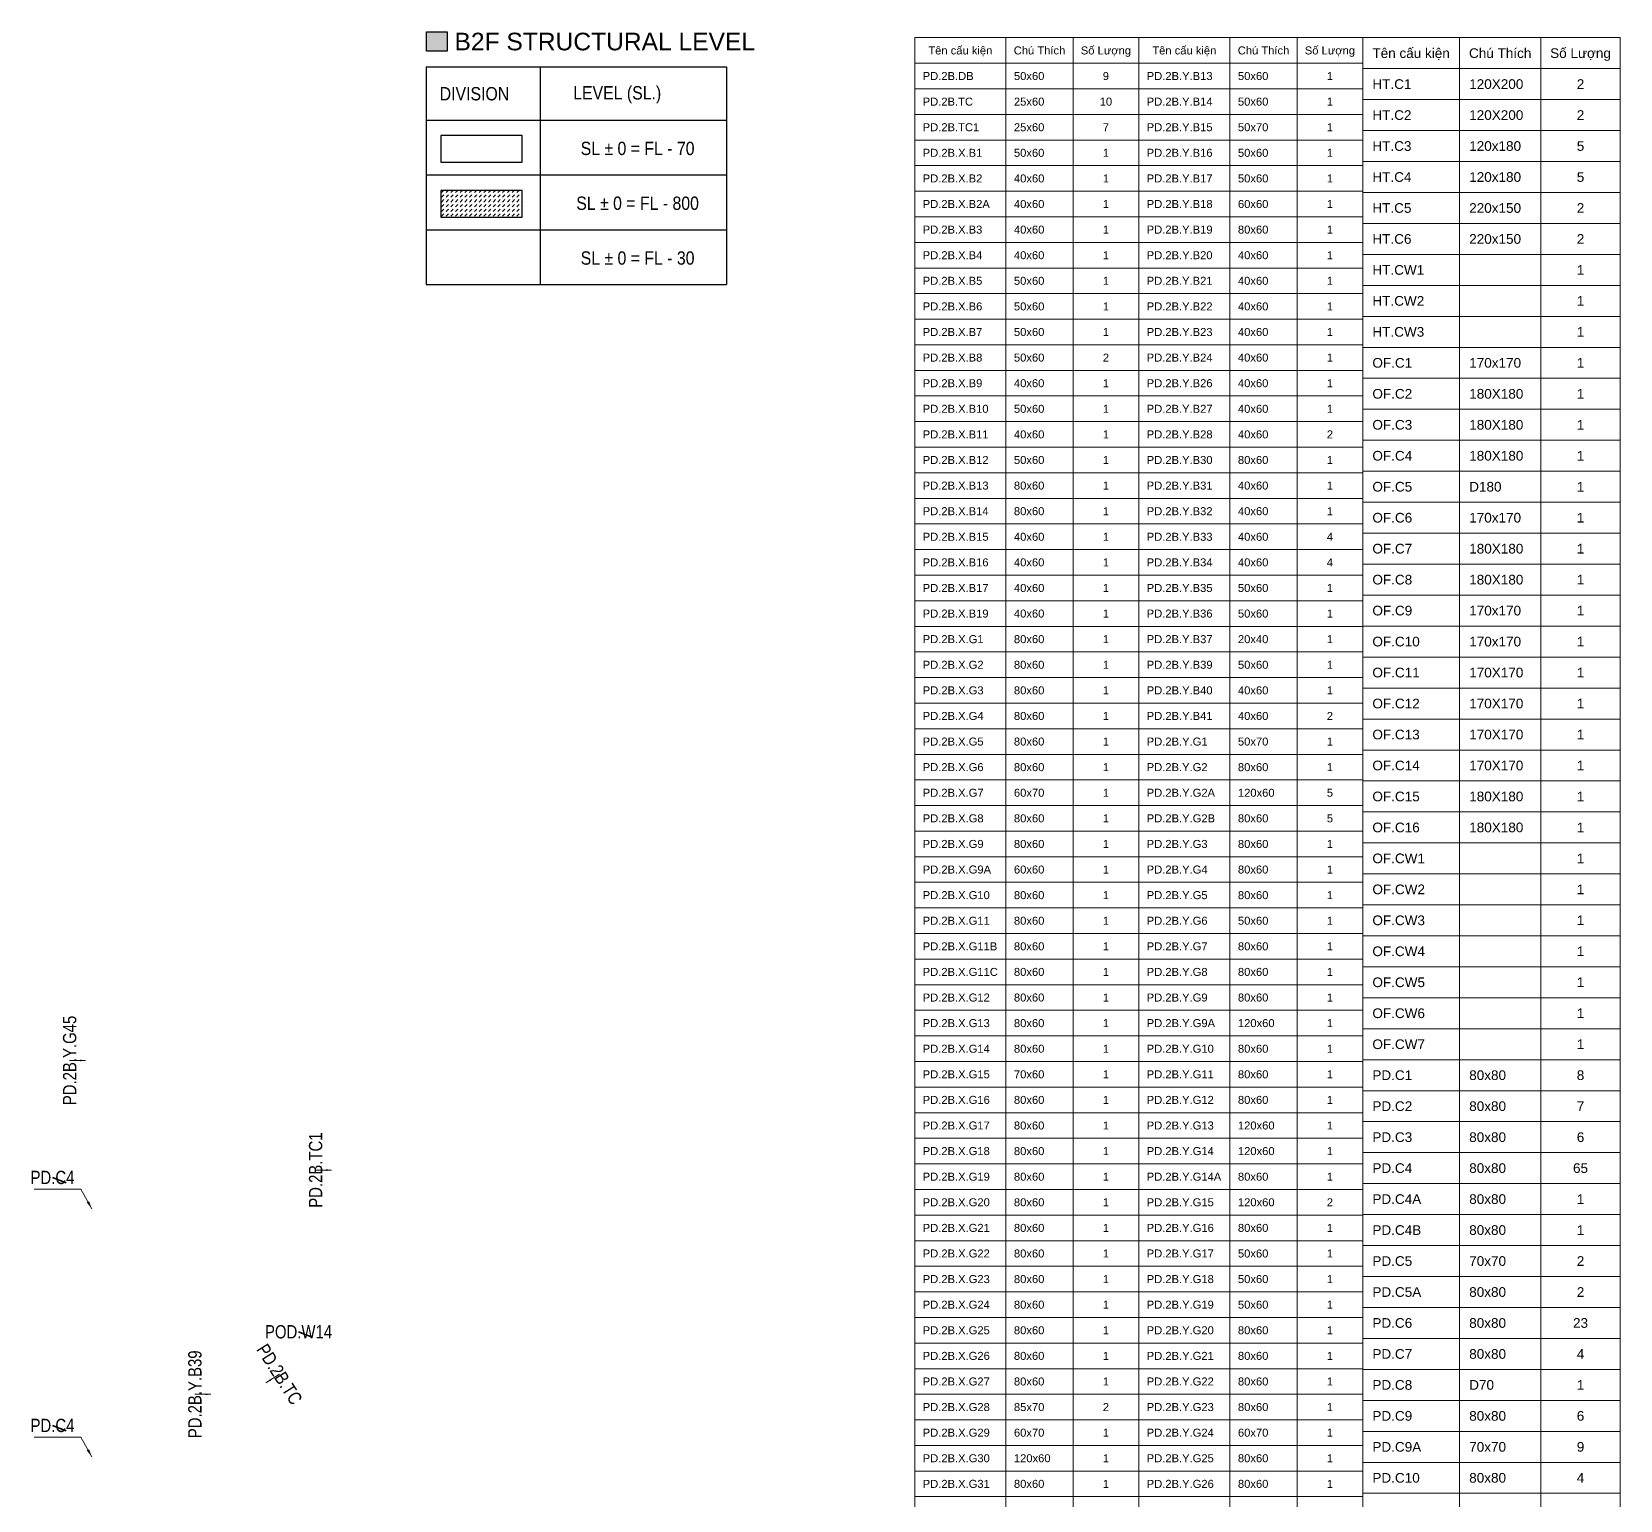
# Model space of a CAD drawing. Header units: millimetres. Extents: x -20379 to 308182, y -9451 to 220347.
# Drawn here: x 205527 to 265093, y 45472 to 100546 of the extents above; entities that cross this region are included whole.
import ezdxf
from ezdxf.enums import TextEntityAlignment as Align

# ---------------------------------------------------------------- set-up
doc = ezdxf.new("R2010")
doc.units = ezdxf.units.MM
doc.header["$MEASUREMENT"] = 0
doc.linetypes.add('CENTER2', pattern=[1.125, 0.75, -0.125, 0.125, -0.125])
doc.layers.get('Defpoints').update_dxf_attribs({"color": 145, "lineweight": 9})
for name, color, linetype, lineweight in [('$0$C1', 20, 'Continuous', 35), ('$0$NDC_S_THIN LINE', 7, 'Continuous', 20), ('$1$NDC_S_ANNO', 7, 'Continuous', 20), ('$1$NDC_S_DIM', 1, 'Continuous', 15), ('NDC_FRAME', 7, 'Continuous', 20), ('NDC_S_ANNO', 7, 'Continuous', 20), ('NDC_S_AXIS', 5, 'CENTER2', 9), ('NDC_S_DIM', 1, 'Continuous', 15), ('NDC_S_HATCH MATERIAL', 8, 'Continuous', 9), ('NDC_S_NAME BEAM', 7, 'Continuous', 20), ('NDC_S_VN TEXT', 7, 'Continuous', 20)]:
    doc.layers.add(name, color=color, linetype=linetype, lineweight=lineweight)
doc.layers.add('FOOTING BOTTOM LEVEL$0$@ SL+100 EL-1.3', color=11, linetype='Continuous')
doc.layers.add('FOOTING BOTTOM LEVEL$0$@ SL+300 EL-1.1', color=41, linetype='Continuous')
doc.styles.add('$1$NDC_DIM', font='', dxfattribs={"width": 0.75})
doc.styles.add('$2$ARIAL', font='arial.ttf', dxfattribs={"width": 0.8})
doc.styles.add('ARIAL', font='arial.ttf', dxfattribs={"width": 0.8})
doc.styles.add('FOOTING BOTTOM LEVEL$0$AREA MENSURATION$0$Style-Arial', font='arial.ttf')
doc.styles.add('NDC_ARIAL', font='arial.ttf', dxfattribs={"width": 0.85})
doc.styles.add('NDC_DIM', font='', dxfattribs={"width": 0.75})
doc.styles.get('$1$NDC_DIM').set_extended_font_data('Dotum')
doc.styles.get('NDC_DIM').set_extended_font_data('Dotum')
doc.dimstyles.new('$0$NDC_dim_150', dxfattribs={"dimscale": 150, "dimtxt": 2.2, "dimasz": 1.5, "dimexe": 1.5, "dimexo": 2.5, "dimgap": 1, "dimtad": 1, "dimdec": 0, "dimzin": 0, "dimdsep": 46, "dimtxsty": '$1$NDC_DIM', "dimblk": '$1$DIMMARK', "dimcen": 0.09, "dimdle": 1.2, "dimclrd": 1, "dimclre": 1, "dimclrt": 3, "dimadec": 0, "dimazin": 0, "dimtfac": 1, "dimtdec": 0, "dimtix": 1, "dimtofl": 0, "dimtmove": 0, "dimatfit": 3, "dimfxl": 0, "dimtolj": 1, "dimtzin": 0, "dimarcsym": 0})
doc.dimstyles.new('$1$NDC_dim_iso', dxfattribs={"dimtxt": 2.2, "dimasz": 1, "dimexe": 1.5, "dimexo": 2.5, "dimgap": 1, "dimtad": 1, "dimdec": 0, "dimzin": 0, "dimdsep": 46, "dimtxsty": '$1$NDC_DIM', "dimblk": '$1$DIMMARK', "dimcen": 0.09, "dimdle": 1.2, "dimclrd": 1, "dimclre": 1, "dimclrt": 3, "dimadec": 0, "dimazin": 0, "dimtfac": 1, "dimtdec": 0, "dimtix": 1, "dimtofl": 0, "dimtmove": 0, "dimatfit": 3, "dimfxl": 0, "dimtolj": 1, "dimtzin": 0, "dimarcsym": 0})
doc.dimstyles.new('NDC_dim_iso', dxfattribs={"dimtxt": 2.2, "dimasz": 1, "dimexe": 1.5, "dimexo": 2.5, "dimgap": 1, "dimtad": 1, "dimdec": 0, "dimzin": 0, "dimdsep": 46, "dimtxsty": 'NDC_DIM', "dimblk": 'DIMMARK', "dimcen": 0.09, "dimdle": 1.2, "dimclrd": 1, "dimclre": 1, "dimclrt": 3, "dimadec": 0, "dimazin": 0, "dimtfac": 1, "dimtdec": 0, "dimtix": 1, "dimtofl": 0, "dimtmove": 0, "dimatfit": 3, "dimfxl": 0, "dimtolj": 1, "dimtzin": 0, "dimarcsym": 0})

# ---------------------------------------------------------------- blocks, each defined once
blk = doc.blocks.new('$1$DIMMARK')
at = {"layer": '$1$NDC_S_DIM', "color": 1}
blk.add_line((-1.5, 0), (1, 0), dxfattribs=at)
at = {"layer": '$1$NDC_S_DIM', "color": 2, "const_width": 0.1}
blk.add_lwpolyline([(-0.42, -0.42), (0.42, 0.42)], dxfattribs=at)
blk = doc.blocks.new('DIMMARK')
at = {"layer": 'NDC_S_DIM', "color": 1}
blk.add_line((-1.5, 0), (1, 0), dxfattribs=at)
at = {"layer": 'NDC_S_DIM', "color": 2, "const_width": 0.1}
blk.add_lwpolyline([(-0.42, -0.42), (0.42, 0.42)], dxfattribs=at)
blk = doc.blocks.new('*U221')
at = {"layer": '$1$NDC_S_ANNO', "ltscale": 0.8, "style": '$2$ARIAL', "width": 0.8, "flags": 1}
blk.add_attdef('CHU_THICH', text='', height=2.5, dxfattribs=at).set_placement((0, 0), align=Align.MIDDLE_CENTER)
at = {"layer": '$1$NDC_S_ANNO', "ltscale": 0.8, "style": '$2$ARIAL', "width": 0.8}
blk.add_attdef('TEN', text='', height=2.5, dxfattribs=at).set_placement((-2.58, 1.03), align=Align.MIDDLE_CENTER)
at = {"layer": 'Defpoints'}
blk.add_leader([(0, 0), (-2.58, 1.03)], dimstyle='$1$NDC_dim_iso', override={"dimgap": 0.625, "dimtad": 0}, dxfattribs=at)
blk = doc.blocks.new('$0$co t check')
at = {"layer": '$0$C1', "xscale": 200, "yscale": 200, "zscale": 200}
for p in [(204779, 57372), (204779, 48071)]:
    blk.add_blockref('*U221', p, dxfattribs=at).add_auto_attribs({'TEN': 'PD.C4'})
at = {"layer": '$0$C1'}
for points in [[(205740, 56401), (205323, 57133), (203574, 57133)], [(205740, 47100), (205323, 47832), (203574, 47832)]]:
    blk.add_leader(points, dimstyle='$0$NDC_dim_150', override={"dimasz": 2, "dimgap": 1, "dimtad": 0}, dxfattribs=at)
blk = doc.blocks.new('*U223')
at = {"layer": 'NDC_S_ANNO', "ltscale": 0.8, "style": 'ARIAL', "width": 0.8}
blk.add_attdef('TEN', text='', height=2.5, dxfattribs=at).set_placement((0, 3), align=Align.MIDDLE_CENTER)
at = {"layer": 'NDC_S_AXIS', "ltscale": 0.8, "style": 'ARIAL', "width": 0.8, "flags": 1}
blk.add_attdef('CHU_THICH', text='', height=2.5, dxfattribs=at).set_placement((0, 0), align=Align.MIDDLE_CENTER)
at = {"layer": 'Defpoints'}
blk.add_leader([(0, 0), (0, 3)], dimstyle='NDC_dim_iso', override={"dimgap": 0.625, "dimtad": 0}, dxfattribs=at)

msp = doc.modelspace()

# ---------------------------------------------------------------- hatches: boundary and pattern name
at = {"layer": '$0$NDC_S_THIN LINE', "ltscale": 100}
h = msp.add_hatch(color=251, dxfattribs=at)
h.dxf.hatch_style = 1
h.paths.add_polyline_path([(221103, 100546), (220333, 100546), (220333, 99814), (221103, 99814)])
at = {"layer": 'NDC_S_HATCH MATERIAL'}
h = msp.add_hatch(dxfattribs=at)
h.set_pattern_fill('DASH', color=256, scale=1000, angle=45)
h.set_pattern_definition([(45, (1859.5, -23926), (0, 176.776695), [125, -125])])
h.paths.add_polyline_path([(223913, 94599), (220862, 94599), (220862, 93599), (223913, 93599)])

# ---------------------------------------------------------------- linework, layer by layer
for p, q in [((220315, 99233), (231580, 99233)), ((220315, 99233), (220315, 91066)), ((220315, 99233), (220315, 91066)), ((224594, 99233), (224594, 91066)), ((231580, 99233), (231580, 91066)), ((220315, 97233), (231580, 97233)), ((220315, 95177), (231580, 95177)), ((220315, 93122), (231580, 93122)), ((220315, 91066), (231580, 91066))]:
    msp.add_line(p, q)
msp.add_lwpolyline([(220333, 100546), (221103, 100546), (221103, 99814), (220333, 99814)], close=True)
at = {"layer": 'FOOTING BOTTOM LEVEL$0$@ SL+100 EL-1.3', "color": 7}
msp.add_lwpolyline([(223913, 94599), (220862, 94599), (220862, 93599), (223913, 93599)], close=True, dxfattribs=at)
at = {"layer": 'FOOTING BOTTOM LEVEL$0$@ SL+300 EL-1.1', "color": 7}
msp.add_lwpolyline([(223913, 96654), (220862, 96654), (220862, 95654), (223913, 95654)], close=True, dxfattribs=at)
at = {"layer": 'NDC_FRAME'}
for p, q in [((238637, 100326), (238637, 20646)), ((238637, 100326), (247037, 100326)), ((242057, 100326), (242057, 20646)), ((244577, 100326), (244577, 20646)), ((247037, 100326), (247037, 20646)), ((247037, 100326), (247037, 21606)), ((247037, 100326), (255437, 100326)), ((250457, 100326), (250457, 21606)), ((252977, 100326), (252977, 21606)), ((255437, 100326), (255437, 3913)), ((255437, 100326), (255437, 3913)), ((255437, 100326), (255437, 1590)), ((255437, 100326), (265093, 100326)), ((255437, 100326), (255437, 21606)), ((259067, 100326), (259067, 1590)), ((262117, 100326), (262117, 1590)), ((265093, 100326), (265093, 1590)), ((238637, 99366), (247037, 99366)), ((247037, 99366), (255437, 99366)), ((255437, 99165), (265093, 99165)), ((238637, 98406), (247037, 98406)), ((247037, 98406), (255437, 98406)), ((255437, 98003), (265093, 98003)), ((238637, 97446), (247037, 97446)), ((247037, 97446), (255437, 97446)), ((255437, 96841), (265093, 96841)), ((238637, 96486), (247037, 96486)), ((247037, 96486), (255437, 96486)), ((238637, 95526), (247037, 95526)), ((247037, 95526), (255437, 95526)), ((255437, 95680), (265093, 95680)), ((238637, 94566), (247037, 94566)), ((247037, 94566), (255437, 94566)), ((255437, 94518), (265093, 94518)), ((238637, 93606), (247037, 93606)), ((247037, 93606), (255437, 93606)), ((255437, 93357), (265093, 93357)), ((238637, 92646), (247037, 92646)), ((247037, 92646), (255437, 92646)), ((255437, 92195), (265093, 92195)), ((238637, 91686), (247037, 91686)), ((247037, 91686), (255437, 91686)), ((238637, 90726), (247037, 90726)), ((247037, 90726), (255437, 90726)), ((255437, 91033), (265093, 91033)), ((238637, 89766), (247037, 89766)), ((247037, 89766), (255437, 89766)), ((255437, 89872), (265093, 89872)), ((238637, 88806), (247037, 88806)), ((247037, 88806), (255437, 88806)), ((255437, 88710), (265093, 88710)), ((238637, 87846), (247037, 87846)), ((247037, 87846), (255437, 87846)), ((255437, 87549), (265093, 87549)), ((238637, 86886), (247037, 86886)), ((247037, 86886), (255437, 86886)), ((255437, 86387), (265093, 86387)), ((238637, 85926), (247037, 85926)), ((247037, 85926), (255437, 85926)), ((255437, 85225), (265093, 85225)), ((238637, 84966), (247037, 84966)), ((247037, 84966), (255437, 84966)), ((238637, 84006), (247037, 84006)), ((247037, 84006), (255437, 84006)), ((255437, 84064), (265093, 84064)), ((238637, 83046), (247037, 83046)), ((247037, 83046), (255437, 83046)), ((255437, 82902), (265093, 82902)), ((238637, 82086), (247037, 82086)), ((247037, 82086), (255437, 82086)), ((255437, 81741), (265093, 81741)), ((238637, 81126), (247037, 81126)), ((247037, 81126), (255437, 81126)), ((255437, 80579), (265093, 80579)), ((238637, 80166), (247037, 80166)), ((247037, 80166), (255437, 80166)), ((255437, 79417), (265093, 79417)), ((238637, 79206), (247037, 79206)), ((247037, 79206), (255437, 79206)), ((238637, 78246), (247037, 78246)), ((247037, 78246), (255437, 78246)), ((255437, 78256), (265093, 78256)), ((238637, 77286), (247037, 77286)), ((247037, 77286), (255437, 77286)), ((255437, 77094), (265093, 77094)), ((238637, 76326), (247037, 76326)), ((247037, 76326), (255437, 76326)), ((255437, 75933), (265093, 75933)), ((238637, 75366), (247037, 75366)), ((247037, 75366), (255437, 75366)), ((255437, 74771), (265093, 74771)), ((238637, 74406), (247037, 74406)), ((247037, 74406), (255437, 74406)), ((238637, 73446), (247037, 73446)), ((247037, 73446), (255437, 73446)), ((255437, 73609), (265093, 73609)), ((238637, 72486), (247037, 72486)), ((247037, 72486), (255437, 72486)), ((255437, 72448), (265093, 72448)), ((238637, 71526), (247037, 71526)), ((247037, 71526), (255437, 71526)), ((255437, 71286), (265093, 71286)), ((238637, 70566), (247037, 70566)), ((247037, 70566), (255437, 70566)), ((255437, 70125), (265093, 70125)), ((238637, 69606), (247037, 69606)), ((247037, 69606), (255437, 69606)), ((238637, 68646), (247037, 68646)), ((247037, 68646), (255437, 68646)), ((255437, 68963), (265093, 68963)), ((238637, 67686), (247037, 67686)), ((247037, 67686), (255437, 67686)), ((255437, 67801), (265093, 67801)), ((238637, 66726), (247037, 66726)), ((247037, 66726), (255437, 66726)), ((255437, 66640), (265093, 66640)), ((238637, 65766), (247037, 65766)), ((247037, 65766), (255437, 65766)), ((255437, 65478), (265093, 65478)), ((238637, 64806), (247037, 64806)), ((247037, 64806), (255437, 64806)), ((238637, 63846), (247037, 63846)), ((247037, 63846), (255437, 63846)), ((255437, 64317), (265093, 64317)), ((255437, 63155), (265093, 63155)), ((238637, 62886), (247037, 62886)), ((247037, 62886), (255437, 62886)), ((255437, 61993), (265093, 61993)), ((238637, 61926), (247037, 61926)), ((247037, 61926), (255437, 61926)), ((238637, 60966), (247037, 60966)), ((247037, 60966), (255437, 60966)), ((255437, 60832), (265093, 60832)), ((238637, 60006), (247037, 60006)), ((247037, 60006), (255437, 60006)), ((255437, 59670), (265093, 59670)), ((238637, 59046), (247037, 59046)), ((247037, 59046), (255437, 59046)), ((255437, 58509), (265093, 58509)), ((238637, 58086), (247037, 58086)), ((247037, 58086), (255437, 58086)), ((255437, 57347), (265093, 57347)), ((238637, 57126), (247037, 57126)), ((247037, 57126), (255437, 57126)), ((238637, 56166), (247037, 56166)), ((247037, 56166), (255437, 56166)), ((255437, 56185), (265093, 56185)), ((238637, 55206), (247037, 55206)), ((247037, 55206), (255437, 55206)), ((255437, 55024), (265093, 55024)), ((238637, 54246), (247037, 54246)), ((247037, 54246), (255437, 54246)), ((255437, 53862), (265093, 53862)), ((238637, 53286), (247037, 53286)), ((247037, 53286), (255437, 53286)), ((255437, 52701), (265093, 52701)), ((238637, 52326), (247037, 52326)), ((247037, 52326), (255437, 52326)), ((238637, 51366), (247037, 51366)), ((247037, 51366), (255437, 51366)), ((255437, 51539), (265093, 51539)), ((238637, 50406), (247037, 50406)), ((247037, 50406), (255437, 50406)), ((255437, 50377), (265093, 50377)), ((238637, 49446), (247037, 49446)), ((247037, 49446), (255437, 49446)), ((255437, 49216), (265093, 49216)), ((238637, 48486), (247037, 48486)), ((247037, 48486), (255437, 48486)), ((255437, 48054), (265093, 48054)), ((238637, 47526), (247037, 47526)), ((247037, 47526), (255437, 47526)), ((238637, 46566), (247037, 46566)), ((247037, 46566), (255437, 46566)), ((255437, 46893), (265093, 46893)), ((238637, 45606), (247037, 45606)), ((247037, 45606), (255437, 45606)), ((255437, 45731), (265093, 45731))]:
    msp.add_line(p, q, dxfattribs=at)

# ---------------------------------------------------------------- block references
at = {"layer": '$0$C1', "xscale": 200, "yscale": 200, "zscale": 200}
msp.add_blockref('*U221', (216047, 51583), dxfattribs=at).add_auto_attribs({'TEN': 'POD.W14'})
at = {"layer": '$1$NDC_S_DIM'}
msp.add_blockref('$0$co t check', (2041, 0), dxfattribs=at)
at = {"layer": 'NDC_S_NAME BEAM', "color": 6}
for p, xscale, yscale, zscale, rotation, values in [((207548, 61965), 200.0000000000024, 200.0000000000024, 200.0000000000024, 90, {'TEN': 'PD.2B.Y.G45'}), ((214310, 49877), 200, 200, 200, 302.3262368584942, {'TEN': 'PD.2B.TC'}), ((212243, 49444), 200.0000000000024, 200.0000000000024, 200.0000000000024, 90, {'TEN': 'PD.2B.Y.B39'})]:
    msp.add_blockref('*U223', p, dxfattribs=dict(at, xscale=xscale, yscale=yscale, zscale=zscale, rotation=rotation)).add_auto_attribs(values)
at = {"layer": 'NDC_S_VN TEXT', "xscale": 200.0000000000007, "yscale": 200.0000000000007, "zscale": 200.0000000000007, "rotation": 90}
msp.add_blockref('*U223', (216771, 57853), dxfattribs=at).add_auto_attribs({'TEN': 'PD.2B.TC1'})

# ---------------------------------------------------------------- texts
at = {"style": 'FOOTING BOTTOM LEVEL$0$AREA MENSURATION$0$Style-Arial'}
msp.add_text('B2F STRUCTURAL LEVEL', height=660, dxfattribs=at).set_placement((221379, 100510), align=Align.TOP_LEFT)
at = {"layer": 'NDC_S_VN TEXT', "style": 'NDC_ARIAL'}
for s, height, p in [('Tên cấu kiện', 300, (240347, 99846)), ('Chú Thích', 300, (243317, 99846)), ('Số Lượng', 300, (245807, 99846)), ('Tên cấu kiện', 300, (248747, 99846)), ('Chú Thích', 300, (251717, 99846)), ('Số Lượng', 300, (254207, 99846)), ('Tên cấu kiện', 363, (257252, 99745)), ('Chú Thích', 363, (260592, 99745)), ('Số Lượng', 363, (263605, 99745)), ('9', 300, (245807, 98886)), ('1', 300, (254207, 98886)), ('2', 363, (263605, 98584)), ('10', 300, (245807, 97926)), ('1', 300, (254207, 97926)), ('7', 300, (245807, 96966)), ('1', 300, (254207, 96966)), ('2', 363, (263605, 97422)), ('1', 300, (245807, 96006)), ('1', 300, (254207, 96006)), ('5', 363, (263605, 96261)), ('1', 300, (245807, 95046)), ('1', 300, (254207, 95046)), ('5', 363, (263605, 95099)), ('1', 300, (245807, 94086)), ('1', 300, (254207, 94086)), ('2', 363, (263605, 93937)), ('1', 300, (245807, 93126)), ('1', 300, (254207, 93126)), ('2', 363, (263605, 92776)), ('1', 300, (245807, 92166)), ('1', 300, (254207, 92166)), ('1', 363, (263605, 91614)), ('1', 300, (245807, 91206)), ('1', 300, (254207, 91206)), ('1', 363, (263605, 90453)), ('1', 300, (245807, 90246)), ('1', 300, (254207, 90246)), ('1', 300, (245807, 89286)), ('1', 300, (254207, 89286)), ('1', 363, (263605, 89291)), ('2', 300, (245807, 88326)), ('1', 300, (254207, 88326)), ('1', 363, (263605, 88129)), ('1', 300, (245807, 87366)), ('1', 300, (254207, 87366)), ('1', 363, (263605, 86968)), ('1', 300, (245807, 86406)), ('1', 300, (254207, 86406)), ('1', 363, (263605, 85806)), ('1', 300, (245807, 85446)), ('2', 300, (254207, 85446)), ('1', 300, (245807, 84486)), ('1', 300, (254207, 84486)), ('1', 363, (263605, 84645)), ('1', 300, (245807, 83526)), ('1', 300, (254207, 83526)), ('1', 363, (263605, 83483)), ('1', 300, (245807, 82566)), ('1', 300, (254207, 82566)), ('1', 363, (263605, 82321)), ('1', 300, (245807, 81606)), ('4', 300, (254207, 81606)), ('1', 363, (263605, 81160)), ('1', 300, (245807, 80646)), ('4', 300, (254207, 80646)), ('1', 300, (245807, 79686)), ('1', 300, (254207, 79686)), ('1', 363, (263605, 79998)), ('1', 300, (245807, 78726)), ('1', 300, (254207, 78726)), ('1', 363, (263605, 78837)), ('1', 300, (245807, 77766)), ('1', 300, (254207, 77766)), ('1', 363, (263605, 77675)), ('1', 300, (245807, 76806)), ('1', 300, (254207, 76806)), ('1', 363, (263605, 76513)), ('1', 300, (245807, 75846)), ('1', 300, (254207, 75846)), ('1', 363, (263605, 75352)), ('1', 300, (245807, 74886)), ('2', 300, (254207, 74886)), ('1', 300, (245807, 73926)), ('1', 300, (254207, 73926)), ('1', 363, (263605, 74190)), ('1', 300, (245807, 72966)), ('1', 300, (254207, 72966)), ('1', 363, (263605, 73029)), ('1', 300, (245807, 72006)), ('5', 300, (254207, 72006)), ('1', 363, (263605, 71867)), ('1', 300, (245807, 71046)), ('5', 300, (254207, 71046)), ('1', 363, (263605, 70705)), ('1', 300, (245807, 70086)), ('1', 300, (254207, 70086)), ('1', 363, (263605, 69544)), ('1', 300, (245807, 69126)), ('1', 300, (254207, 69126)), ('1', 363, (263605, 68382)), ('1', 300, (245807, 68166)), ('1', 300, (254207, 68166)), ('1', 300, (245807, 67206)), ('1', 300, (254207, 67206)), ('1', 363, (263605, 67221)), ('1', 300, (245807, 66246)), ('1', 300, (254207, 66246)), ('1', 363, (263605, 66059)), ('1', 300, (245807, 65286)), ('1', 300, (254207, 65286)), ('1', 363, (263605, 64897)), ('1', 300, (245807, 64326)), ('1', 300, (254207, 64326)), ('1', 363, (263605, 63736)), ('1', 300, (245807, 63366)), ('1', 300, (254207, 63366)), ('1', 300, (245807, 62406)), ('1', 300, (254207, 62406)), ('1', 363, (263605, 62574)), ('1', 300, (245807, 61446)), ('1', 300, (254207, 61446)), ('8', 363, (263605, 61413)), ('1', 300, (245807, 60486)), ('1', 300, (254207, 60486)), ('7', 363, (263605, 60251)), ('1', 300, (245807, 59526)), ('1', 300, (254207, 59526)), ('6', 363, (263605, 59089)), ('1', 300, (245807, 58566)), ('1', 300, (254207, 58566)), ('65', 363, (263605, 57928)), ('1', 300, (245807, 57606)), ('1', 300, (254207, 57606)), ('1', 300, (245807, 56646)), ('2', 300, (254207, 56646)), ('1', 363, (263605, 56766)), ('1', 300, (245807, 55686)), ('1', 300, (254207, 55686)), ('1', 363, (263605, 55605)), ('1', 300, (245807, 54726)), ('1', 300, (254207, 54726)), ('2', 363, (263605, 54443)), ('1', 300, (245807, 53766)), ('1', 300, (254207, 53766)), ('2', 363, (263605, 53281)), ('1', 300, (245807, 52806)), ('1', 300, (254207, 52806)), ('1', 300, (245807, 51846)), ('1', 300, (254207, 51846)), ('23', 363, (263605, 52120)), ('1', 300, (245807, 50886)), ('1', 300, (254207, 50886)), ('4', 363, (263605, 50958)), ('1', 300, (245807, 49926)), ('1', 300, (254207, 49926)), ('1', 363, (263605, 49797)), ('2', 300, (245807, 48966)), ('1', 300, (254207, 48966)), ('6', 363, (263605, 48635)), ('1', 300, (245807, 48006)), ('1', 300, (254207, 48006)), ('9', 363, (263605, 47473)), ('1', 300, (245807, 47046)), ('1', 300, (254207, 47046)), ('4', 363, (263605, 46312)), ('1', 300, (245807, 46086)), ('1', 300, (254207, 46086))]:
    msp.add_text(s, height=height, dxfattribs=at).set_placement(p, align=Align.MIDDLE_CENTER)
for s, height, p in [('PD.2B.DB', 300, (238937, 98886)), ('50x60', 300, (242357, 98886)), ('PD.2B.Y.B13', 300, (247337, 98886)), ('50x60', 300, (250757, 98886)), ('HT.C1', 363, (255800, 98584)), ('120X200', 363, (259430, 98584)), ('PD.2B.TC', 300, (238937, 97926)), ('25x60', 300, (242357, 97926)), ('PD.2B.Y.B14', 300, (247337, 97926)), ('50x60', 300, (250757, 97926)), ('PD.2B.TC1', 300, (238937, 96966)), ('25x60', 300, (242357, 96966)), ('PD.2B.Y.B15', 300, (247337, 96966)), ('50x70', 300, (250757, 96966)), ('HT.C2', 363, (255800, 97422)), ('120X200', 363, (259430, 97422)), ('PD.2B.X.B1', 300, (238937, 96006)), ('50x60', 300, (242357, 96006)), ('PD.2B.Y.B16', 300, (247337, 96006)), ('50x60', 300, (250757, 96006)), ('HT.C3', 363, (255800, 96261)), ('120x180', 363, (259430, 96261)), ('PD.2B.X.B2', 300, (238937, 95046)), ('40x60', 300, (242357, 95046)), ('PD.2B.Y.B17', 300, (247337, 95046)), ('50x60', 300, (250757, 95046)), ('HT.C4', 363, (255800, 95099)), ('120x180', 363, (259430, 95099)), ('PD.2B.X.B2A', 300, (238937, 94086)), ('40x60', 300, (242357, 94086)), ('PD.2B.Y.B18', 300, (247337, 94086)), ('60x60', 300, (250757, 94086)), ('HT.C5', 363, (255800, 93937)), ('220x150', 363, (259430, 93937)), ('PD.2B.X.B3', 300, (238937, 93126)), ('40x60', 300, (242357, 93126)), ('PD.2B.Y.B19', 300, (247337, 93126)), ('80x60', 300, (250757, 93126)), ('HT.C6', 363, (255800, 92776)), ('220x150', 363, (259430, 92776)), ('PD.2B.X.B4', 300, (238937, 92166)), ('40x60', 300, (242357, 92166)), ('PD.2B.Y.B20', 300, (247337, 92166)), ('40x60', 300, (250757, 92166)), ('HT.CW1', 363, (255800, 91614)), ('PD.2B.X.B5', 300, (238937, 91206)), ('50x60', 300, (242357, 91206)), ('PD.2B.Y.B21', 300, (247337, 91206)), ('40x60', 300, (250757, 91206)), ('HT.CW2', 363, (255800, 90453)), ('PD.2B.X.B6', 300, (238937, 90246)), ('50x60', 300, (242357, 90246)), ('PD.2B.Y.B22', 300, (247337, 90246)), ('40x60', 300, (250757, 90246)), ('PD.2B.X.B7', 300, (238937, 89286)), ('50x60', 300, (242357, 89286)), ('PD.2B.Y.B23', 300, (247337, 89286)), ('40x60', 300, (250757, 89286)), ('HT.CW3', 363, (255800, 89291)), ('PD.2B.X.B8', 300, (238937, 88326)), ('50x60', 300, (242357, 88326)), ('PD.2B.Y.B24', 300, (247337, 88326)), ('40x60', 300, (250757, 88326)), ('OF.C1', 363, (255800, 88129)), ('170x170', 363, (259430, 88129)), ('PD.2B.X.B9', 300, (238937, 87366)), ('40x60', 300, (242357, 87366)), ('PD.2B.Y.B26', 300, (247337, 87366)), ('40x60', 300, (250757, 87366)), ('OF.C2', 363, (255800, 86968)), ('180X180', 363, (259430, 86968)), ('PD.2B.X.B10', 300, (238937, 86406)), ('50x60', 300, (242357, 86406)), ('PD.2B.Y.B27', 300, (247337, 86406)), ('40x60', 300, (250757, 86406)), ('OF.C3', 363, (255800, 85806)), ('180X180', 363, (259430, 85806)), ('PD.2B.X.B11', 300, (238937, 85446)), ('40x60', 300, (242357, 85446)), ('PD.2B.Y.B28', 300, (247337, 85446)), ('40x60', 300, (250757, 85446)), ('PD.2B.X.B12', 300, (238937, 84486)), ('50x60', 300, (242357, 84486)), ('PD.2B.Y.B30', 300, (247337, 84486)), ('80x60', 300, (250757, 84486)), ('OF.C4', 363, (255800, 84645)), ('180X180', 363, (259430, 84645)), ('PD.2B.X.B13', 300, (238937, 83526)), ('80x60', 300, (242357, 83526)), ('PD.2B.Y.B31', 300, (247337, 83526)), ('40x60', 300, (250757, 83526)), ('OF.C5', 363, (255800, 83483)), ('D180', 363, (259430, 83483)), ('PD.2B.X.B14', 300, (238937, 82566)), ('80x60', 300, (242357, 82566)), ('PD.2B.Y.B32', 300, (247337, 82566)), ('40x60', 300, (250757, 82566)), ('OF.C6', 363, (255800, 82321)), ('170x170', 363, (259430, 82321)), ('PD.2B.X.B15', 300, (238937, 81606)), ('40x60', 300, (242357, 81606)), ('PD.2B.Y.B33', 300, (247337, 81606)), ('40x60', 300, (250757, 81606)), ('OF.C7', 363, (255800, 81160)), ('180X180', 363, (259430, 81160)), ('PD.2B.X.B16', 300, (238937, 80646)), ('40x60', 300, (242357, 80646)), ('PD.2B.Y.B34', 300, (247337, 80646)), ('40x60', 300, (250757, 80646)), ('PD.2B.X.B17', 300, (238937, 79686)), ('40x60', 300, (242357, 79686)), ('PD.2B.Y.B35', 300, (247337, 79686)), ('50x60', 300, (250757, 79686)), ('OF.C8', 363, (255800, 79998)), ('180X180', 363, (259430, 79998)), ('PD.2B.X.B19', 300, (238937, 78726)), ('40x60', 300, (242357, 78726)), ('PD.2B.Y.B36', 300, (247337, 78726)), ('50x60', 300, (250757, 78726)), ('OF.C9', 363, (255800, 78837)), ('170x170', 363, (259430, 78837)), ('PD.2B.X.G1', 300, (238937, 77766)), ('80x60', 300, (242357, 77766)), ('PD.2B.Y.B37', 300, (247337, 77766)), ('20x40', 300, (250757, 77766)), ('OF.C10', 363, (255800, 77675)), ('170x170', 363, (259430, 77675)), ('PD.2B.X.G2', 300, (238937, 76806)), ('80x60', 300, (242357, 76806)), ('PD.2B.Y.B39', 300, (247337, 76806)), ('50x60', 300, (250757, 76806)), ('OF.C11', 363, (255800, 76513)), ('170X170', 363, (259430, 76513)), ('PD.2B.X.G3', 300, (238937, 75846)), ('80x60', 300, (242357, 75846)), ('PD.2B.Y.B40', 300, (247337, 75846)), ('40x60', 300, (250757, 75846)), ('OF.C12', 363, (255800, 75352)), ('170X170', 363, (259430, 75352)), ('PD.2B.X.G4', 300, (238937, 74886)), ('80x60', 300, (242357, 74886)), ('PD.2B.Y.B41', 300, (247337, 74886)), ('40x60', 300, (250757, 74886)), ('PD.2B.X.G5', 300, (238937, 73926)), ('80x60', 300, (242357, 73926)), ('PD.2B.Y.G1', 300, (247337, 73926)), ('50x70', 300, (250757, 73926)), ('OF.C13', 363, (255800, 74190)), ('170X170', 363, (259430, 74190)), ('PD.2B.X.G6', 300, (238937, 72966)), ('80x60', 300, (242357, 72966)), ('PD.2B.Y.G2', 300, (247337, 72966)), ('80x60', 300, (250757, 72966)), ('OF.C14', 363, (255800, 73029)), ('170X170', 363, (259430, 73029)), ('PD.2B.X.G7', 300, (238937, 72006)), ('60x70', 300, (242357, 72006)), ('PD.2B.Y.G2A', 300, (247337, 72006)), ('120x60', 300, (250757, 72006)), ('OF.C15', 363, (255800, 71867)), ('180X180', 363, (259430, 71867)), ('PD.2B.X.G8', 300, (238937, 71046)), ('80x60', 300, (242357, 71046)), ('PD.2B.Y.G2B', 300, (247337, 71046)), ('80x60', 300, (250757, 71046)), ('OF.C16', 363, (255800, 70705)), ('180X180', 363, (259430, 70705)), ('PD.2B.X.G9', 300, (238937, 70086)), ('80x60', 300, (242357, 70086)), ('PD.2B.Y.G3', 300, (247337, 70086)), ('80x60', 300, (250757, 70086)), ('OF.CW1', 363, (255800, 69544)), ('PD.2B.X.G9A', 300, (238937, 69126)), ('60x60', 300, (242357, 69126)), ('PD.2B.Y.G4', 300, (247337, 69126)), ('80x60', 300, (250757, 69126)), ('OF.CW2', 363, (255800, 68382)), ('PD.2B.X.G10', 300, (238937, 68166)), ('80x60', 300, (242357, 68166)), ('PD.2B.Y.G5', 300, (247337, 68166)), ('80x60', 300, (250757, 68166)), ('PD.2B.X.G11', 300, (238937, 67206)), ('80x60', 300, (242357, 67206)), ('PD.2B.Y.G6', 300, (247337, 67206)), ('50x60', 300, (250757, 67206)), ('OF.CW3', 363, (255800, 67221)), ('PD.2B.X.G11B', 300, (238937, 66246)), ('80x60', 300, (242357, 66246)), ('PD.2B.Y.G7', 300, (247337, 66246)), ('80x60', 300, (250757, 66246)), ('OF.CW4', 363, (255800, 66059)), ('PD.2B.X.G11C', 300, (238937, 65286)), ('80x60', 300, (242357, 65286)), ('PD.2B.Y.G8', 300, (247337, 65286)), ('80x60', 300, (250757, 65286)), ('OF.CW5', 363, (255800, 64897)), ('PD.2B.X.G12', 300, (238937, 64326)), ('80x60', 300, (242357, 64326)), ('PD.2B.Y.G9', 300, (247337, 64326)), ('80x60', 300, (250757, 64326)), ('OF.CW6', 363, (255800, 63736)), ('PD.2B.X.G13', 300, (238937, 63366)), ('80x60', 300, (242357, 63366)), ('PD.2B.Y.G9A', 300, (247337, 63366)), ('120x60', 300, (250757, 63366)), ('PD.2B.X.G14', 300, (238937, 62406)), ('80x60', 300, (242357, 62406)), ('PD.2B.Y.G10', 300, (247337, 62406)), ('80x60', 300, (250757, 62406)), ('OF.CW7', 363, (255800, 62574)), ('PD.2B.X.G15', 300, (238937, 61446)), ('70x60', 300, (242357, 61446)), ('PD.2B.Y.G11', 300, (247337, 61446)), ('80x60', 300, (250757, 61446)), ('PD.C1', 363, (255800, 61413)), ('80x80', 363, (259430, 61413)), ('PD.2B.X.G16', 300, (238937, 60486)), ('80x60', 300, (242357, 60486)), ('PD.2B.Y.G12', 300, (247337, 60486)), ('80x60', 300, (250757, 60486)), ('PD.C2', 363, (255800, 60251)), ('80x80', 363, (259430, 60251)), ('PD.2B.X.G17', 300, (238937, 59526)), ('80x60', 300, (242357, 59526)), ('PD.2B.Y.G13', 300, (247337, 59526)), ('120x60', 300, (250757, 59526)), ('PD.C3', 363, (255800, 59089)), ('80x80', 363, (259430, 59089)), ('PD.2B.X.G18', 300, (238937, 58566)), ('80x60', 300, (242357, 58566)), ('PD.2B.Y.G14', 300, (247337, 58566)), ('120x60', 300, (250757, 58566)), ('PD.C4', 363, (255800, 57928)), ('80x80', 363, (259430, 57928)), ('PD.2B.X.G19', 300, (238937, 57606)), ('80x60', 300, (242357, 57606)), ('PD.2B.Y.G14A', 300, (247337, 57606)), ('80x60', 300, (250757, 57606)), ('PD.2B.X.G20', 300, (238937, 56646)), ('80x60', 300, (242357, 56646)), ('PD.2B.Y.G15', 300, (247337, 56646)), ('120x60', 300, (250757, 56646)), ('PD.C4A', 363, (255800, 56766)), ('80x80', 363, (259430, 56766)), ('PD.2B.X.G21', 300, (238937, 55686)), ('80x60', 300, (242357, 55686)), ('PD.2B.Y.G16', 300, (247337, 55686)), ('80x60', 300, (250757, 55686)), ('PD.C4B', 363, (255800, 55605)), ('80x80', 363, (259430, 55605)), ('PD.2B.X.G22', 300, (238937, 54726)), ('80x60', 300, (242357, 54726)), ('PD.2B.Y.G17', 300, (247337, 54726)), ('50x60', 300, (250757, 54726)), ('PD.C5', 363, (255800, 54443)), ('70x70', 363, (259430, 54443)), ('PD.2B.X.G23', 300, (238937, 53766)), ('80x60', 300, (242357, 53766)), ('PD.2B.Y.G18', 300, (247337, 53766)), ('50x60', 300, (250757, 53766)), ('PD.C5A', 363, (255800, 53281)), ('80x80', 363, (259430, 53281)), ('PD.2B.X.G24', 300, (238937, 52806)), ('80x60', 300, (242357, 52806)), ('PD.2B.Y.G19', 300, (247337, 52806)), ('50x60', 300, (250757, 52806)), ('PD.2B.X.G25', 300, (238937, 51846)), ('80x60', 300, (242357, 51846)), ('PD.2B.Y.G20', 300, (247337, 51846)), ('80x60', 300, (250757, 51846)), ('PD.C6', 363, (255800, 52120)), ('80x80', 363, (259430, 52120)), ('PD.2B.X.G26', 300, (238937, 50886)), ('80x60', 300, (242357, 50886)), ('PD.2B.Y.G21', 300, (247337, 50886)), ('80x60', 300, (250757, 50886)), ('PD.C7', 363, (255800, 50958)), ('80x80', 363, (259430, 50958)), ('PD.2B.X.G27', 300, (238937, 49926)), ('80x60', 300, (242357, 49926)), ('PD.2B.Y.G22', 300, (247337, 49926)), ('80x60', 300, (250757, 49926)), ('PD.C8', 363, (255800, 49797)), ('D70', 363, (259430, 49797)), ('PD.2B.X.G28', 300, (238937, 48966)), ('85x70', 300, (242357, 48966)), ('PD.2B.Y.G23', 300, (247337, 48966)), ('80x60', 300, (250757, 48966)), ('PD.C9', 363, (255800, 48635)), ('80x80', 363, (259430, 48635)), ('PD.2B.X.G29', 300, (238937, 48006)), ('60x70', 300, (242357, 48006)), ('PD.2B.Y.G24', 300, (247337, 48006)), ('60x70', 300, (250757, 48006)), ('PD.C9A', 363, (255800, 47473)), ('70x70', 363, (259430, 47473)), ('PD.2B.X.G30', 300, (238937, 47046)), ('120x60', 300, (242357, 47046)), ('PD.2B.Y.G25', 300, (247337, 47046)), ('80x60', 300, (250757, 47046)), ('PD.C10', 363, (255800, 46312)), ('80x80', 363, (259430, 46312)), ('PD.2B.X.G31', 300, (238937, 46086)), ('80x60', 300, (242357, 46086)), ('PD.2B.Y.G26', 300, (247337, 46086)), ('80x60', 300, (250757, 46086))]:
    msp.add_text(s, height=height, dxfattribs=at).set_placement(p, align=Align.MIDDLE_LEFT)
at = {"layer": 'NDC_S_VN TEXT', "style": 'NDC_ARIAL', "width": 0.85}
for s, p in [('DIVISION', (220825, 98473)), ('LEVEL (SL.)', (225831, 98507))]:
    msp.add_text(s, height=500, dxfattribs=at).set_placement(p, align=Align.TOP_LEFT)
for s, p in [('SL %%P 0 = FL - 70', (228245, 95922)), ('SL %%P 0 = FL - 800', (228245, 93866)), ('SL %%P 0 = FL - 30', (228245, 91811))]:
    msp.add_text(s, height=500, dxfattribs=at).set_placement(p, align=Align.CENTER)

doc.saveas('drawing.dxf')
